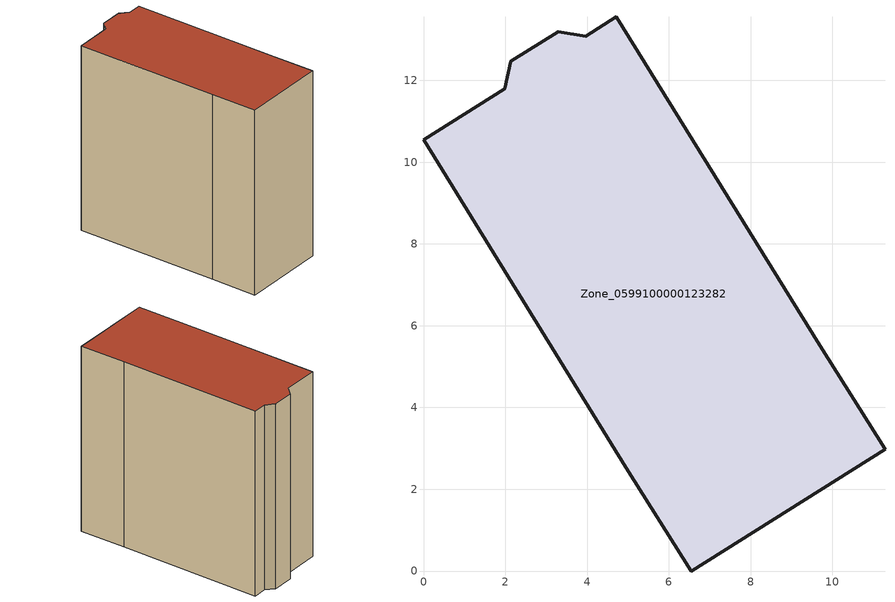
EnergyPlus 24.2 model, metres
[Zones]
Zone_0599100000123282
 floor ground (C_G): 4.72,13.55 9.69,5.52 11.29,2.98 6.55,0 4.95,2.54 0,10.55 1.99,11.8 2.14,12.47 3.3,13.19 3.97,13.08 z0
 wall outside (C_F): 3.97,13.08 3.3,13.19 2.14,12.47 1.99,11.8 0,10.55 4.95,2.54 6.55,0 11.29,2.98 9.69,5.52 4.72,13.55 3.97,13.08 z0:12.27
 roof outside (C_R): 9.69,5.52 4.72,13.55 3.97,13.08 3.3,13.19 2.14,12.47 1.99,11.8 0,10.55 4.95,2.54 6.55,0 11.29,2.98 z12.27
[BUILDING]
Pand.0599100000123282: North Axis=0; Terrain=City; Loads Convergence Tolerance Value=0.04; Temperature Convergence Tolerance Value=0.4; Solar Distribution=FullExterior; Maximum Number of Warmup Days=25; Minimum Number of Warmup Days=1
[Site:Location]
Rotterdam.The.Hague.AP_ZH_NLD Design_Conditions: Latitude=51.96; Longitude=4.45; Time Zone=1; Elevation=-4.5
[SITE:GROUNDTEMPERATURE:BUILDINGSURFACE]
18, 18, 18, 18, 18, 18, 18, 18, 18, 18, 18, 18
[MATERIAL] Thermal Absorptance=0.9; Solar Absorptance=0.7; Visible Absorptance=0.7
Name | Roughness | Thickness | Conductivity | Density | Specific Heat
G.TI.1946 | MediumSmooth | 0.15 | 1 | 540 | 1210
F.TI.1946 | Rough | 0.3 | 0.857143 | 1920 | 840
R.TI.1946 | MediumRough | 0.2 | 0.1 | 1500 | 1000
[CONSTRUCTION]
C_G: G.TI.1946
C_F: F.TI.1946
C_R: R.TI.1946
[ZONE]
Zone_0599100000123282: Type=1; Multiplier=1; Ceiling Height=Autocalculate; Volume=Autocalculate; Floor Area=autocalculate; Part of Total Floor Area=Yes
[ZONEINFILTRATION:DESIGNFLOWRATE]
Infil_Zone_0599100000123282: Zone or ZoneList or Space or SpaceList=Zone_0599100000123282; Schedule=AlwaysOn; Design Flow Rate Calculation Method=Flow/Area; Flow Rate per Floor Area=0.003; Constant Term Coefficient=1; Temperature Term Coefficient=0; Velocity Term Coefficient=0; Velocity Squared Term Coefficient=0
[HVACTEMPLATE:ZONE:IDEALLOADSAIRSYSTEM]
Zone_0599100000123282: Maximum Heating Supply Air Temperature=50; Minimum Cooling Supply Air Temperature=13; Maximum Heating Supply Air Humidity Ratio=0.0156; Minimum Cooling Supply Air Humidity Ratio=0.0077; Heating Limit=NoLimit; Cooling Limit=NoLimit; Dehumidification Control Type=ConstantSensibleHeatRatio; Cooling Sensible Heat Ratio=0.7; Dehumidification Setpoint=60; Humidification Control Type=None; Humidification Setpoint=30; Outdoor Air Method=None; Outdoor Air Flow Rate per Person=0.00944; Outdoor Air Flow Rate per Zone Floor Area=0; Outdoor Air Flow Rate per Zone=0; Demand Controlled Ventilation Type=None; Outdoor Air Economizer Type=NoEconomizer; Heat Recovery Type=None; Sensible Heat Recovery Effectiveness=0.7; Latent Heat Recovery Effectiveness=0.65
[ZONECONTROL:THERMOSTAT]
ThermostatControl_Zone_0599100000123282: Zone or ZoneList=Zone_0599100000123282; Control Type Schedule=DualSetpointControlType; Control 1=Thermostat_Zone_0599100000123282; Temperature Difference Between Cutout And Setpoint=0
[THERMOSTATSETPOINT:DUALSETPOINT]
Thermostat_Zone_0599100000123282: Heating Setpoint Temperature Schedule=HeatingSetpoint_Zone_0599100000123282; Cooling Setpoint Temperature Schedule=CoolingSetpoint_Zone_0599100000123282
[SCHEDULE:COMPACT]
HeatingSetpoint_Zone_0599100000123282: Through: 12/31, For: AllDays, Until: 24:00, 21
CoolingSetpoint_Zone_0599100000123282: Through: 12/31, For: AllDays, Until: 24:00, 24
DualSetpointControlType: Through: 12/31, For: AllDays, Until: 24:00, 4
AlwaysOn: Through: 12/31, For: AllDays, Until: 24:00, 1
